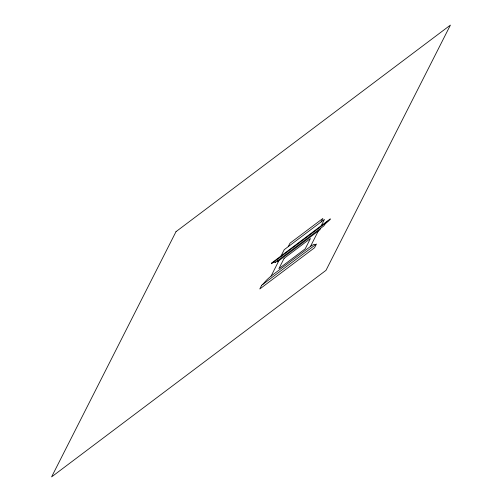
<?xml version="1.0" encoding="UTF-8"?>
<svg xmlns="http://www.w3.org/2000/svg" width="502" height="502" viewBox="0 0 502 502"><rect width="100%" height="100%" fill="white"/><g stroke="black" fill="none" stroke-linecap="round" stroke-linejoin="round"><path stroke-width="0.75" d="M278.102 260.312L277.311 261.875L319.874 229.841L320.678 228.266M281.051 255.951L284.232 249.67L324.436 219.405L321.249 225.687M262.596 284.552L266.518 280.172A10.542 1.995 -42.4 0 1 268.714 278.102L271.067 276.113L278.899 260.676M288.223 246.664L289.98 243.2L322.849 218.464L321.092 221.928M271.067 276.113L310.462 246.463L318.287 231.039M328.176 221.081L325.698 223.465A5.61 1.06 -42.4 0 0 324.681 224.632L323.828 225.894L274.952 262.684L275.115 261.944A5.61 1.06 -42.4 0 0 274.763 261.806L273.132 262.515M310.462 246.463L312.457 245.177A10.542 1.995 -42.4 0 1 313.97 244.455L314.999 244.292L315.545 244.694M176.014 231.648L51.593 476.9L325.986 270.352L450.407 25.1L176.014 231.648M271.977 262.778L271.475 263.763L329.827 219.838L330.322 218.853L271.977 262.778M261.686 285.236L259.791 288.976L314.559 247.75L316.455 244.01L261.686 285.236M284.138 258.317L278.911 268.626L305.222 248.823L310.449 238.519L284.138 258.317"/></g></svg>
